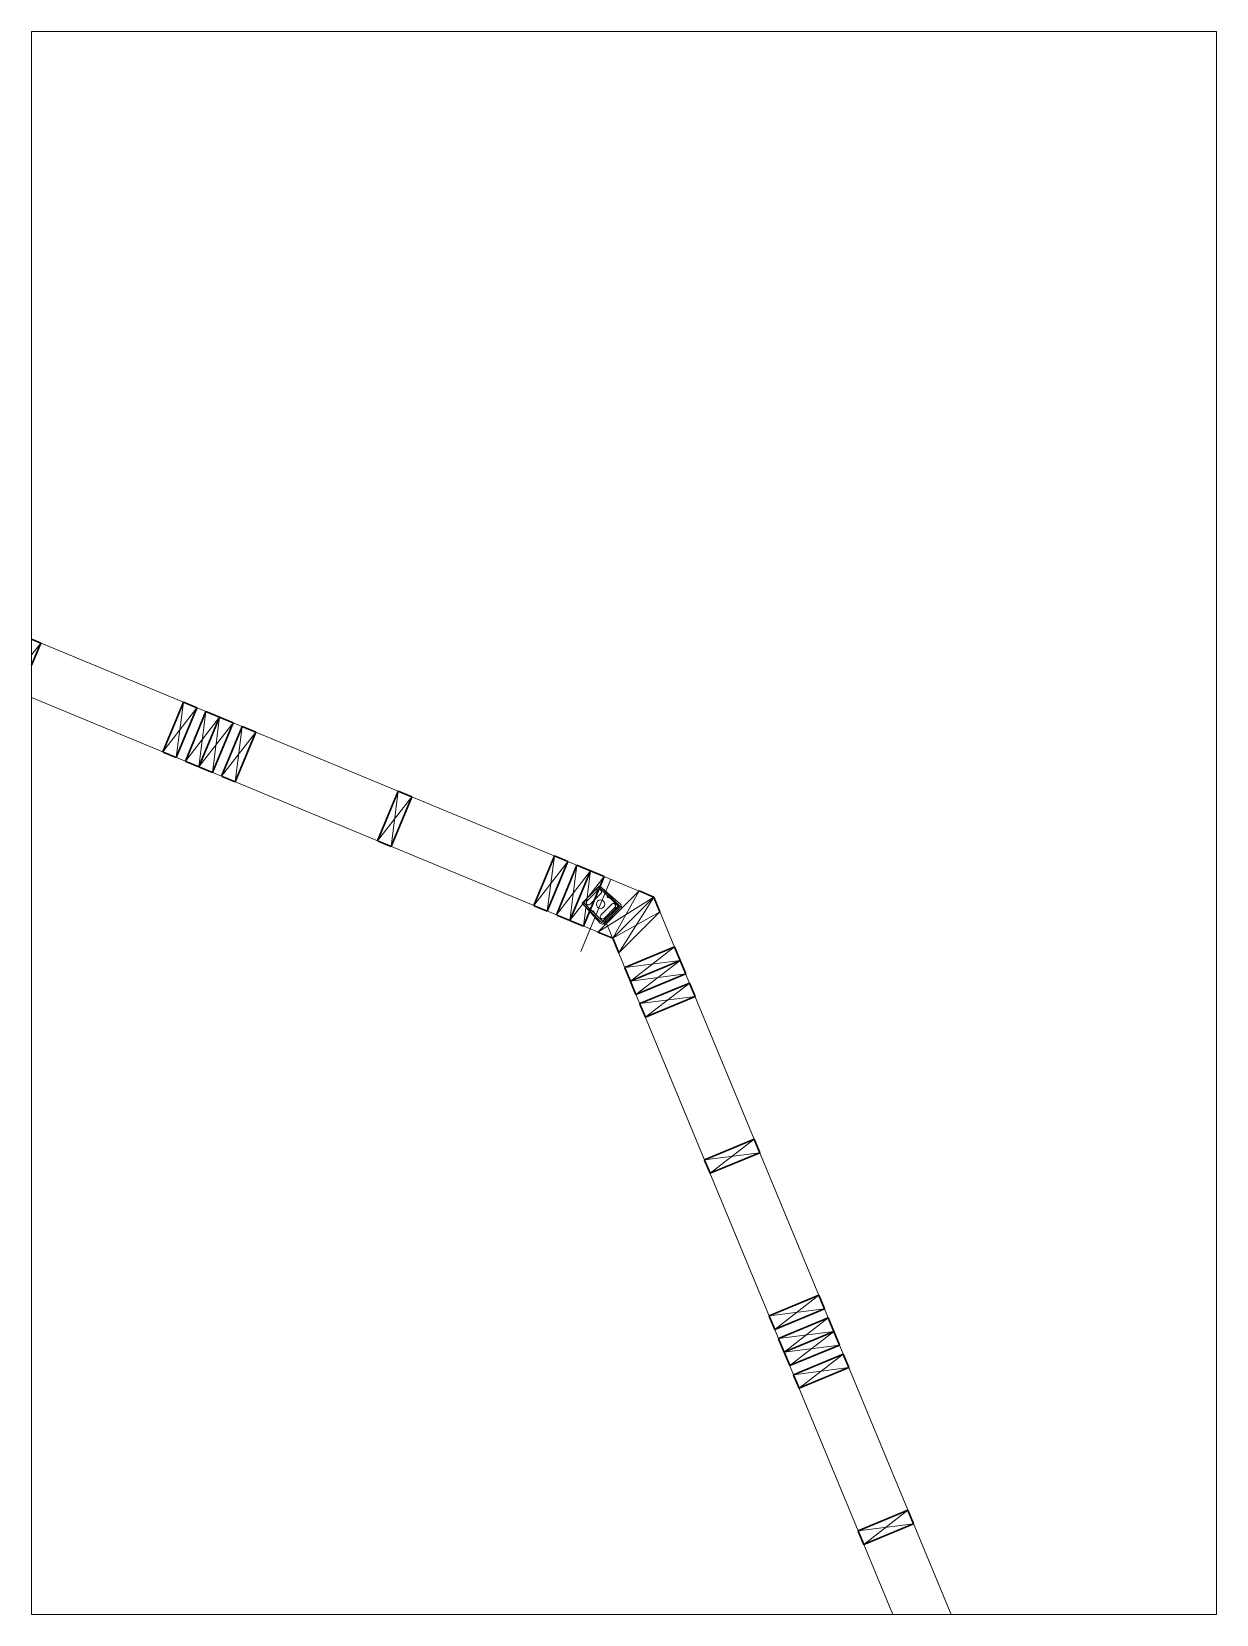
# Paper-space layout 'Shower Detail' of a CAD drawing. Header units: inches. Extents: x 0 to 7.9, y 0 to 10.6.
# The model-space entities are those that its viewports show. They can reach past a viewport. Long polylines and large blocks are cut down to what shows.
import ezdxf

# ---------------------------------------------------------------- set-up
doc = ezdxf.new("R2010")
doc.units = ezdxf.units.IN
doc.header["$MEASUREMENT"] = 0
doc.layers.get('0').update_dxf_attribs({"color": 8, "lineweight": 9})
for name, color, linetype, lineweight in [('BOTTOM PLATES', 7, 'Continuous', 20), ('FOUNDATION', 7, 'Continuous', 30), ('WALL FRAMING', 7, 'Continuous', 30)]:
    doc.layers.add(name, color=color, linetype=linetype, lineweight=lineweight)

msp = doc.modelspace()

# ---------------------------------------------------------------- linework, layer by layer
for p, q in [((25474.66694, 13802.88311), (25475.99536, 13804.21153)), ((25474.81321, 13803.02838), (25475.81044, 13804.02562)), ((25474.88803, 13802.84267), (25476.03182, 13803.98646)), ((25475.92902, 13804.14419), (25476.20308, 13804.41826)), ((25478.12473, 13802.2906), (25476.09958, 13804.31575)), ((25476.198, 13804.41417), (25478.33216, 13802.52768)), ((25476.20308, 13804.41826), (25478.18511, 13802.43623)), ((25474.4281, 13802.64328), (25474.70375, 13802.91893)), ((25476.41013, 13800.66125), (25474.4281, 13802.64328)), ((25474.43053, 13802.64669), (25476.19425, 13800.65782)), ((25476.52662, 13800.77576), (25474.54311, 13802.75927)), ((25475.22572, 13802.51614), (25476.36393, 13803.65435)), ((25476.32085, 13801.40985), (25477.46464, 13802.55364)), ((25478.03243, 13802.28355), (25477.90186, 13802.15299)), ((25478.0286, 13802.28972), (25478.07301, 13802.33412)), ((25478.12198, 13802.29245), (25478.19907, 13802.21535)), ((25478.18605, 13802.43481), (25478.35543, 13802.26544)), ((25476.5964, 13800.85751), (25476.51868, 13800.77979)), ((25476.80812, 13801.05924), (25476.61082, 13800.86194)), ((25476.65854, 13801.08332), (25477.79675, 13802.22153)), ((25476.82533, 13800.6822), (25476.67468, 13800.53155)), ((25476.69859, 13800.75315), (25478.1088, 13802.16336)), ((25476.77378, 13800.4352), (25478.36534, 13802.02677)), ((25477.91734, 13802.16846), (25476.80117, 13801.05229)), ((25476.82756, 13800.68555), (25478.20568, 13802.06368)), ((25478.10819, 13802.16396), (25478.20618, 13802.06598)), ((25476.67468, 13800.53155), (25476.771, 13800.43524))]:
    msp.add_line(p, q)
msp.add_circle((25476.31165, 13802.5443), 0.42938)
for centre, radius, start, end in [((25475.87669, 13804.07942), 0.08503, 218.8611199, 51.1388801), ((25476.17702, 13803.79955), 0.23485, 314.4979927, 135.5020073), ((25474.76814, 13802.96417), 0.08011, 215.0605185, 54.9394815), ((25475.08303, 13802.70556), 0.23838, 144.8865312, 305.1134688), ((25477.13469, 13803.3367), 0.16042, 150.825352, 293.1641092), ((25477.60984, 13802.36672), 0.23485, 314.4979927, 135.5020073), ((25478.08202, 13802.23735), 0.06774, 38.8966452, 137.0291008), ((25478.2046, 13802.14227), 0.19473, 308.1441424, 39.2359446), ((25478.12072, 13802.27326), 0.33081, 319.6665913, 50.2728902), ((25475.51694, 13801.70939), 0.15198, 335.7209144, 114.2790856), ((25476.48647, 13800.87622), 0.36481, 216.7736503, 315.8043792), ((25476.51585, 13801.27274), 0.23838, 144.8865312, 305.1134688), ((25476.59984, 13801.02894), 0.41361, 242.9574995, 303.0371623), ((25476.62258, 13800.85578), 0.12913, 220.3407127, 302.9577823), ((25476.66871, 13800.81962), 0.07342, 143.6253161, 293.0658338), ((25476.7542, 13800.98209), 0.09234, 55.6766562, 214.3233438), ((25477.86451, 13802.0924), 0.09234, 55.6766562, 214.3233438), ((25478.11194, 13802.13573), 0.11803, 314.7845666, 42.4210714)]:
    msp.add_arc(centre, radius, start, end)
at = {"layer": 'BOTTOM PLATES'}
for p, q in [((25481.75246, 13803.26722), (25393.06002, 13840.00483)), ((25477.54294, 13799.05771), (25390.95526, 13834.9235)), ((25518.49007, 13714.57479), (25481.75246, 13803.26722)), ((25512.53691, 13714.57479), (25476.67112, 13801.16247))]:
    msp.add_line(p, q, dxfattribs=at)
at = {"layer": 'FOUNDATION', "color": 6, "lineweight": 9}
msp.add_line((25477.36403, 13805.08497), (25474.30256, 13797.69393), dxfattribs=at)
at = {"layer": 'FOUNDATION'}
for p, q in [((25476.04294, 13799.67903), (25480.25246, 13803.88855)), ((25477.54294, 13799.05771), (25481.75246, 13803.26722)), ((25478.16427, 13797.55771), (25482.37378, 13801.76722))]:
    msp.add_line(p, q, dxfattribs=at)
at = {"layer": 'WALL FRAMING'}
for p, q in [((25417.77395, 13829.76768), (25415.6692, 13824.68634)), ((25417.77395, 13829.76768), (25419.15977, 13829.19365)), ((25419.15977, 13829.19365), (25417.05502, 13824.11232)), ((25433.71088, 13823.16639), (25431.60612, 13818.08505)), ((25435.0967, 13822.59236), (25432.99194, 13817.51103)), ((25435.0967, 13822.59236), (25432.99194, 13817.51103)), ((25433.71088, 13823.16639), (25435.0967, 13822.59236)), ((25436.02058, 13822.20968), (25433.91582, 13817.12834)), ((25436.02058, 13822.20968), (25437.40639, 13821.63566)), ((25437.40639, 13821.63566), (25435.30164, 13816.55432)), ((25437.40639, 13821.63566), (25435.30164, 13816.55432)), ((25437.40639, 13821.63566), (25435.30164, 13816.55432)), ((25438.79221, 13821.06163), (25436.68746, 13815.98029)), ((25437.40639, 13821.63566), (25438.79221, 13821.06163)), ((25439.71609, 13820.67895), (25437.61133, 13815.59761)), ((25439.71609, 13820.67895), (25437.61133, 13815.59761)), ((25441.10191, 13820.10492), (25438.99715, 13815.02358)), ((25439.71609, 13820.67895), (25441.10191, 13820.10492)), ((25431.65379, 13818.06531), (25432.99194, 13817.51103)), ((25433.96349, 13817.1086), (25435.30164, 13816.55432)), ((25435.3493, 13816.53457), (25436.68746, 13815.98029)), ((25437.659, 13815.57786), (25438.99715, 13815.02358)), ((25455.65302, 13814.07766), (25453.54826, 13808.99632)), ((25455.65302, 13814.07766), (25457.03883, 13813.50363)), ((25457.03883, 13813.50363), (25454.93408, 13808.4223)), ((25453.59593, 13808.97658), (25454.93408, 13808.4223)), ((25471.58994, 13807.47637), (25469.48518, 13802.39503)), ((25471.58994, 13807.47637), (25472.97576, 13806.90234)), ((25472.97576, 13806.90234), (25470.871, 13801.82101)), ((25472.97576, 13806.90234), (25470.871, 13801.82101)), ((25473.89964, 13806.51966), (25471.79488, 13801.43832)), ((25475.28546, 13805.94563), (25473.1807, 13800.8643)), ((25475.28546, 13805.94563), (25473.1807, 13800.8643)), ((25473.89964, 13806.51966), (25475.28546, 13805.94563)), ((25475.28546, 13805.94563), (25476.67127, 13805.37161)), ((25476.67127, 13805.37161), (25474.56652, 13800.29027)), ((25480.25246, 13803.88855), (25481.75246, 13803.26722)), ((25469.53285, 13802.37529), (25470.871, 13801.82101)), ((25481.75246, 13803.26722), (25482.37378, 13801.76723)), ((25471.84255, 13801.41858), (25473.1807, 13800.8643)), ((25473.22837, 13800.84455), (25474.56652, 13800.29027)), ((25476.04294, 13799.67903), (25477.54294, 13799.05771)), ((25477.54294, 13799.05771), (25478.16427, 13797.55771)), ((25483.85722, 13798.18589), (25478.77588, 13796.08113)), ((25483.85722, 13798.18589), (25484.43124, 13796.80007)), ((25478.79562, 13796.03346), (25479.3499, 13794.69531)), ((25484.43124, 13796.80007), (25479.3499, 13794.69531)), ((25484.43124, 13796.80007), (25479.3499, 13794.69531)), ((25484.43124, 13796.80007), (25479.3499, 13794.69531)), ((25484.43124, 13796.80007), (25485.00527, 13795.41425)), ((25479.36965, 13794.64764), (25479.92393, 13793.30949)), ((25485.00527, 13795.41425), (25479.92393, 13793.30949)), ((25485.38795, 13794.49037), (25480.30661, 13792.38561)), ((25485.38795, 13794.49037), (25480.30661, 13792.38561)), ((25485.38795, 13794.49037), (25485.96198, 13793.10455)), ((25485.96198, 13793.10455), (25480.88064, 13790.99979)), ((25480.32636, 13792.33794), (25480.88064, 13790.99979)), ((25491.98924, 13778.55345), (25486.9079, 13776.44869)), ((25491.98924, 13778.55345), (25492.56326, 13777.16763)), ((25492.56326, 13777.16763), (25487.48193, 13775.06287)), ((25486.92765, 13776.40102), (25487.48193, 13775.06287)), ((25498.59053, 13762.61652), (25493.50919, 13760.51177)), ((25498.59053, 13762.61652), (25499.16455, 13761.23071)), ((25493.52894, 13760.4641), (25494.08322, 13759.12595)), ((25499.16455, 13761.23071), (25494.08322, 13759.12595)), ((25499.16455, 13761.23071), (25494.08322, 13759.12595)), ((25499.54724, 13760.30683), (25494.4659, 13758.20207)), ((25499.54724, 13760.30683), (25500.12126, 13758.92101)), ((25500.12126, 13758.92101), (25495.03993, 13756.81625)), ((25500.12126, 13758.92101), (25495.03993, 13756.81625)), ((25500.12126, 13758.92101), (25495.03993, 13756.81625)), ((25500.12126, 13758.92101), (25500.69529, 13757.53519)), ((25494.48564, 13758.1544), (25495.03993, 13756.81625)), ((25500.69529, 13757.53519), (25495.61395, 13755.43043)), ((25495.03993, 13756.81625), (25495.61395, 13755.43043)), ((25501.07797, 13756.61131), (25495.99663, 13754.50655)), ((25501.07797, 13756.61131), (25495.99663, 13754.50655)), ((25501.07797, 13756.61131), (25501.652, 13755.22549)), ((25496.01638, 13754.45888), (25496.57066, 13753.12073)), ((25501.652, 13755.22549), (25496.57066, 13753.12073)), ((25507.67926, 13740.67439), (25502.59792, 13738.56963)), ((25508.25329, 13739.28857), (25503.17195, 13737.18381)), ((25507.67926, 13740.67439), (25508.25329, 13739.28857)), ((25502.61767, 13738.52196), (25503.17195, 13737.18381))]:
    msp.add_line(p, q, dxfattribs=at)
at = {"layer": 'WALL FRAMING', "lineweight": 9}
for p, q in [((25417.77395, 13829.76768), (25417.05502, 13824.11232)), ((25419.15977, 13829.19365), (25415.6692, 13824.68634)), ((25435.0967, 13822.59236), (25431.60612, 13818.08505)), ((25433.71088, 13823.16639), (25432.99194, 13817.51103)), ((25436.02058, 13822.20968), (25435.30164, 13816.55432)), ((25437.40639, 13821.63566), (25433.91582, 13817.12834)), ((25438.79221, 13821.06163), (25435.30164, 13816.55432)), ((25437.40639, 13821.63566), (25436.68746, 13815.98029)), ((25441.10191, 13820.10492), (25437.61133, 13815.59761)), ((25439.71609, 13820.67895), (25438.99715, 13815.02358)), ((25455.65302, 13814.07766), (25454.93408, 13808.4223)), ((25457.03883, 13813.50363), (25453.54826, 13808.99632)), ((25471.58994, 13807.47637), (25470.871, 13801.82101)), ((25472.97576, 13806.90234), (25469.48518, 13802.39503)), ((25475.28546, 13805.94563), (25471.79488, 13801.43832)), ((25473.89964, 13806.51966), (25473.1807, 13800.8643)), ((25475.28546, 13805.94563), (25474.56652, 13800.29027)), ((25476.67127, 13805.37161), (25473.1807, 13800.8643)), ((25480.25246, 13803.88855), (25477.54294, 13799.05771)), ((25481.75246, 13803.26722), (25476.04294, 13799.67903)), ((25478.16427, 13797.55771), (25481.75246, 13803.26722)), ((25477.54294, 13799.05771), (25482.37378, 13801.76722)), ((25483.85722, 13798.18589), (25479.3499, 13794.69531)), ((25484.43124, 13796.80007), (25478.77588, 13796.08113)), ((25484.43124, 13796.80007), (25479.92393, 13793.30949)), ((25485.00527, 13795.41425), (25479.3499, 13794.69531)), ((25485.38795, 13794.49037), (25480.88064, 13790.99979)), ((25485.96198, 13793.10455), (25480.30661, 13792.38561)), ((25491.98924, 13778.55345), (25487.48193, 13775.06287)), ((25492.56326, 13777.16763), (25486.9079, 13776.44869)), ((25498.59053, 13762.61652), (25494.08322, 13759.12595)), ((25499.16455, 13761.23071), (25493.50919, 13760.51177)), ((25499.54724, 13760.30683), (25495.03993, 13756.81625)), ((25500.12126, 13758.92101), (25494.4659, 13758.20207)), ((25500.12126, 13758.92101), (25495.61395, 13755.43043)), ((25500.69529, 13757.53519), (25495.03993, 13756.81625)), ((25501.07797, 13756.61131), (25496.57066, 13753.12073)), ((25501.652, 13755.22549), (25495.99663, 13754.50655)), ((25508.25329, 13739.28857), (25502.59792, 13738.56963)), ((25507.67926, 13740.67439), (25503.17195, 13737.18381))]:
    msp.add_line(p, q, dxfattribs=at)

psp = doc.layouts.new('Shower Detail')

# ---------------------------------------------------------------- viewports
at = {"layer": 'FOUNDATION', "lineweight": 9}
psp.add_viewport(center=(3.969, 5.302), size=(7.938, 10.6042), view_center_point=(25478.70284, 13810.82713), view_height=161.581146, dxfattribs=at)

doc.saveas('drawing.dxf')
